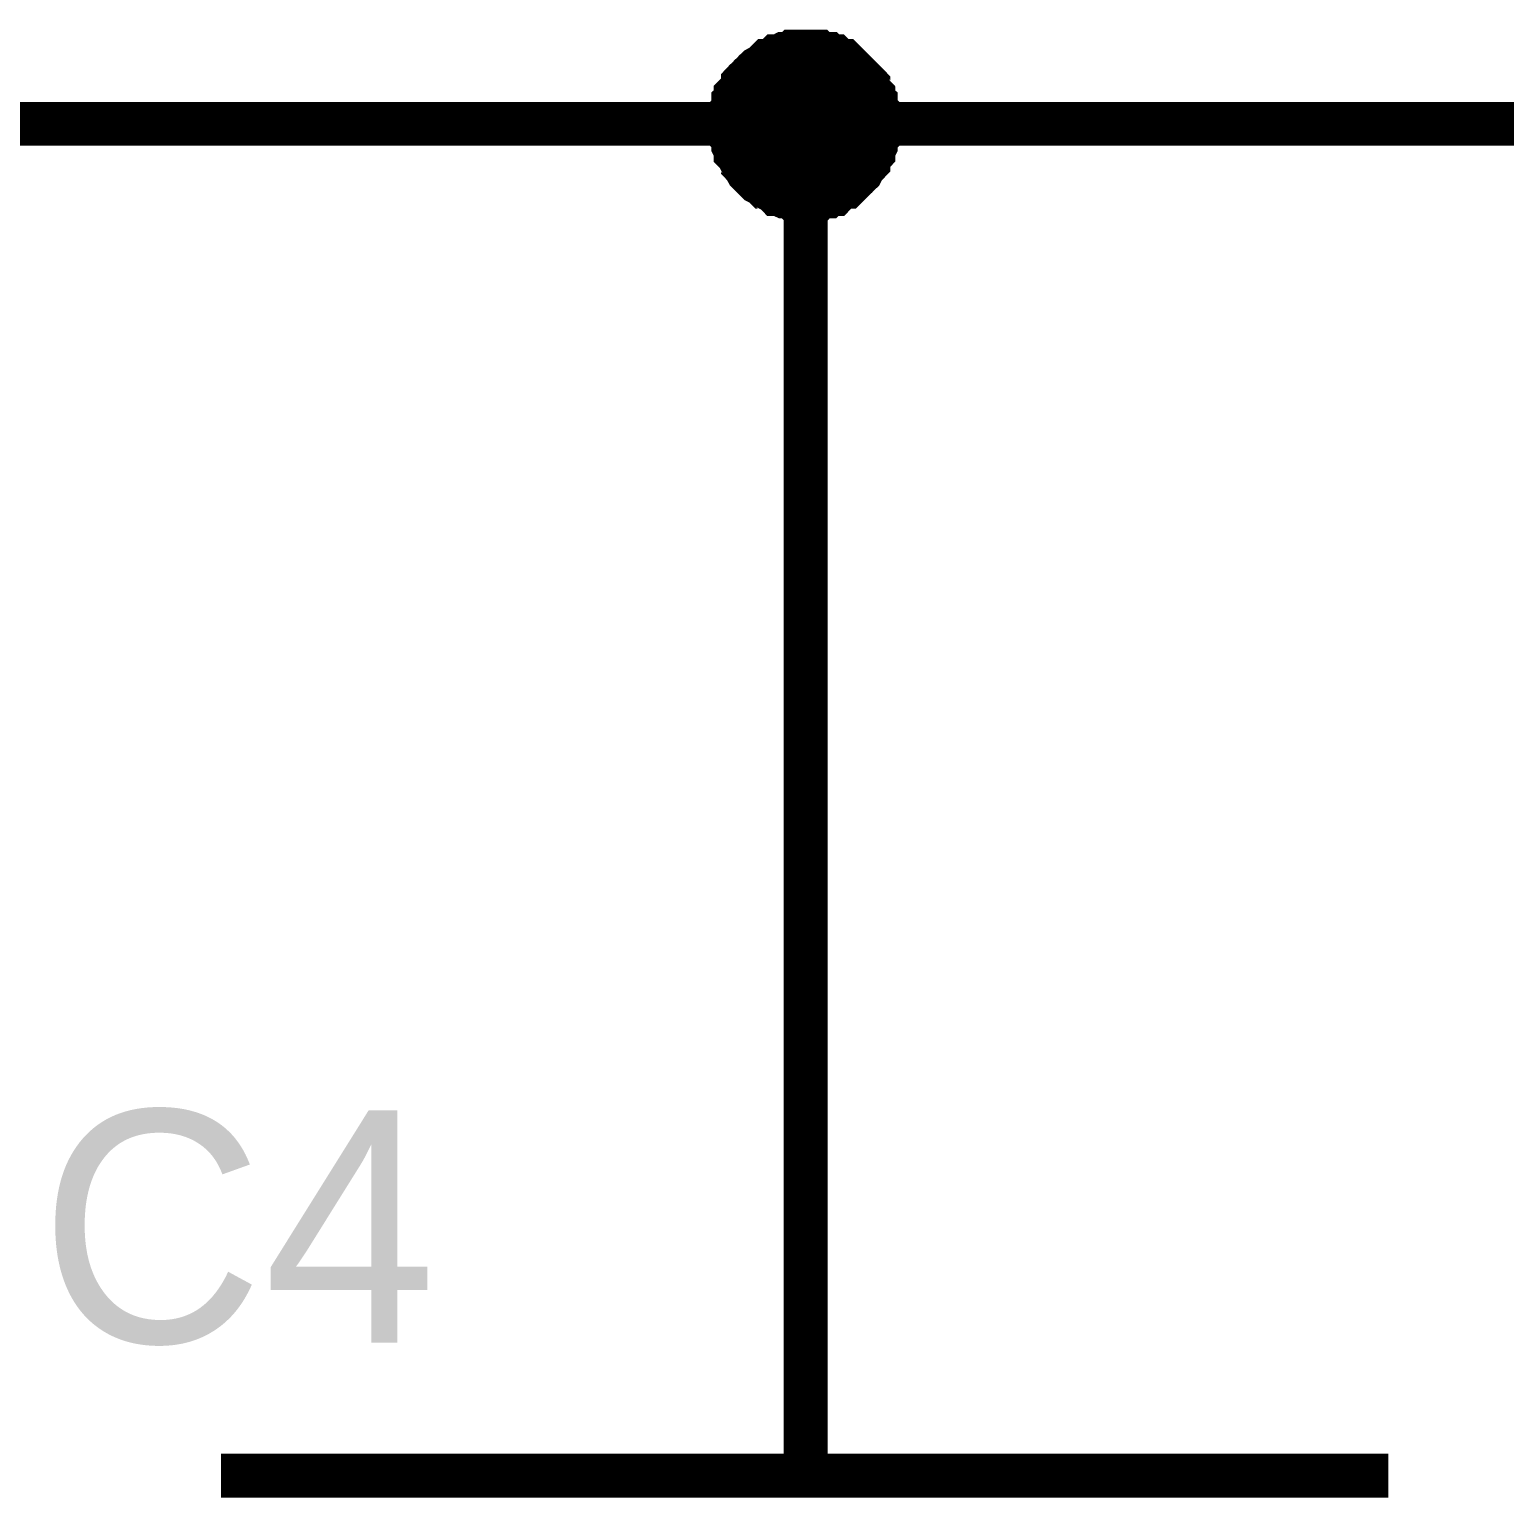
# Model space of a CAD drawing. Header units: millimetres. Extents: x 0 to 420, y 0 to 297.
# Drawn here: x 174.71 to 184.81, y 68.09 to 78.14 of the extents above; entities that cross this region are included whole.
import ezdxf

# ---------------------------------------------------------------- set-up
doc = ezdxf.new("R2010")
doc.units = ezdxf.units.MM
doc.layers.add('Sheet', color=255, linetype='Continuous')

msp = doc.modelspace()

# ---------------------------------------------------------------- linework, layer by layer
at = {"layer": 'Sheet'}
for points, const_width in [([(179.513, 77.496), (179.513, 77.529), (179.513, 77.545), (179.513, 77.578), (179.529, 77.595), (179.529, 77.628), (179.529, 77.645), (179.546, 77.661), (179.546, 77.694), (179.563, 77.711), (179.579, 77.727), (179.596, 77.76), (179.596, 77.777), (179.612, 77.794), (179.629, 77.81), (179.645, 77.827), (179.662, 77.843), (179.678, 77.86), (179.695, 77.876), (179.728, 77.893), (179.745, 77.91), (179.761, 77.926), (179.778, 77.926), (179.811, 77.943), (179.827, 77.959), (179.844, 77.959), (179.877, 77.976), (179.894, 77.976), (179.927, 77.976), (179.943, 77.992), (179.976, 77.992), (179.993, 77.992), (180.026, 77.992)], 0.3), ([(179.513, 77.496), (179.513, 77.529), (179.513, 77.545), (179.513, 77.578), (179.529, 77.595), (179.529, 77.628), (179.529, 77.645), (179.546, 77.661), (179.546, 77.694), (179.563, 77.711), (179.579, 77.727), (179.596, 77.76), (179.596, 77.777), (179.612, 77.794), (179.629, 77.81), (179.645, 77.827), (179.662, 77.843), (179.678, 77.86), (179.695, 77.876), (179.728, 77.893), (179.745, 77.91), (179.761, 77.926), (179.778, 77.926), (179.811, 77.943), (179.827, 77.959), (179.844, 77.959), (179.877, 77.976), (179.894, 77.976), (179.927, 77.976), (179.943, 77.992), (179.976, 77.992), (179.993, 77.992), (180.026, 77.992)], 0.3), ([(179.513, 77.496), (179.513, 77.529), (179.513, 77.545), (179.513, 77.578), (179.529, 77.595), (179.529, 77.628), (179.529, 77.645), (179.546, 77.661), (179.546, 77.694), (179.563, 77.711), (179.579, 77.727), (179.596, 77.76), (179.596, 77.777), (179.612, 77.794), (179.629, 77.81), (179.645, 77.827), (179.662, 77.843), (179.678, 77.86), (179.695, 77.876), (179.728, 77.893), (179.745, 77.91), (179.761, 77.926), (179.778, 77.926), (179.811, 77.943), (179.827, 77.959), (179.844, 77.959), (179.877, 77.976), (179.894, 77.976), (179.927, 77.976), (179.943, 77.992), (179.976, 77.992), (179.993, 77.992), (180.026, 77.992)], 0.3), ([(179.513, 77.496), (179.513, 77.529), (179.513, 77.545), (179.513, 77.578), (179.529, 77.595), (179.529, 77.628), (179.529, 77.645), (179.546, 77.661), (179.546, 77.694), (179.563, 77.711), (179.579, 77.727), (179.596, 77.76), (179.596, 77.777), (179.612, 77.794), (179.629, 77.81), (179.645, 77.827), (179.662, 77.843), (179.678, 77.86), (179.695, 77.876), (179.728, 77.893), (179.745, 77.91), (179.761, 77.926), (179.778, 77.926), (179.811, 77.943), (179.827, 77.959), (179.844, 77.959), (179.877, 77.976), (179.894, 77.976), (179.927, 77.976), (179.943, 77.992), (179.976, 77.992), (179.993, 77.992), (180.026, 77.992)], 0.3), ([(180.026, 77.992), (180.026, 77.992)], 0.3), ([(180.026, 77.992), (180.059, 77.992), (180.076, 77.992), (180.109, 77.992), (180.125, 77.976), (180.158, 77.976), (180.175, 77.976), (180.192, 77.959), (180.225, 77.959), (180.241, 77.943), (180.258, 77.926), (180.291, 77.926), (180.307, 77.91), (180.324, 77.893), (180.34, 77.876), (180.357, 77.86), (180.374, 77.843), (180.39, 77.827), (180.407, 77.81), (180.423, 77.794), (180.44, 77.777), (180.456, 77.76), (180.456, 77.727), (180.473, 77.711), (180.489, 77.694), (180.489, 77.661), (180.506, 77.645), (180.506, 77.628), (180.506, 77.595), (180.523, 77.578), (180.523, 77.545), (180.523, 77.529), (180.523, 77.496)], 0.3), ([(180.026, 77.992), (180.026, 77.992)], 0.3), ([(180.026, 77.992), (180.059, 77.992), (180.076, 77.992), (180.109, 77.992), (180.125, 77.976), (180.158, 77.976), (180.175, 77.976), (180.192, 77.959), (180.225, 77.959), (180.241, 77.943), (180.258, 77.926), (180.291, 77.926), (180.307, 77.91), (180.324, 77.893), (180.34, 77.876), (180.357, 77.86), (180.374, 77.843), (180.39, 77.827), (180.407, 77.81), (180.423, 77.794), (180.44, 77.777), (180.456, 77.76), (180.456, 77.727), (180.473, 77.711), (180.489, 77.694), (180.489, 77.661), (180.506, 77.645), (180.506, 77.628), (180.506, 77.595), (180.523, 77.578), (180.523, 77.545), (180.523, 77.529), (180.523, 77.496)], 0.3), ([(180.026, 77.992), (180.026, 77.992)], 0.3), ([(180.026, 77.992), (180.059, 77.992), (180.076, 77.992), (180.109, 77.992), (180.125, 77.976), (180.158, 77.976), (180.175, 77.976), (180.192, 77.959), (180.225, 77.959), (180.241, 77.943), (180.258, 77.926), (180.291, 77.926), (180.307, 77.91), (180.324, 77.893), (180.34, 77.876), (180.357, 77.86), (180.374, 77.843), (180.39, 77.827), (180.407, 77.81), (180.423, 77.794), (180.44, 77.777), (180.456, 77.76), (180.456, 77.727), (180.473, 77.711), (180.489, 77.694), (180.489, 77.661), (180.506, 77.645), (180.506, 77.628), (180.506, 77.595), (180.523, 77.578), (180.523, 77.545), (180.523, 77.529), (180.523, 77.496)], 0.3), ([(180.026, 77.992), (180.026, 77.992)], 0.3), ([(180.026, 77.992), (180.059, 77.992), (180.076, 77.992), (180.109, 77.992), (180.125, 77.976), (180.158, 77.976), (180.175, 77.976), (180.192, 77.959), (180.225, 77.959), (180.241, 77.943), (180.258, 77.926), (180.291, 77.926), (180.307, 77.91), (180.324, 77.893), (180.34, 77.876), (180.357, 77.86), (180.374, 77.843), (180.39, 77.827), (180.407, 77.81), (180.423, 77.794), (180.44, 77.777), (180.456, 77.76), (180.456, 77.727), (180.473, 77.711), (180.489, 77.694), (180.489, 77.661), (180.506, 77.645), (180.506, 77.628), (180.506, 77.595), (180.523, 77.578), (180.523, 77.545), (180.523, 77.529), (180.523, 77.496)], 0.3), ([(179.513, 77.496), (179.513, 77.529), (179.513, 77.545), (179.513, 77.578), (179.529, 77.595), (179.529, 77.628), (179.529, 77.645), (179.546, 77.661), (179.546, 77.694), (179.563, 77.711), (179.579, 77.727), (179.596, 77.76), (179.596, 77.777), (179.612, 77.794), (179.629, 77.81), (179.645, 77.827), (179.662, 77.843), (179.678, 77.86), (179.695, 77.876), (179.728, 77.893), (179.745, 77.91), (179.761, 77.926), (179.778, 77.926), (179.811, 77.943), (179.827, 77.959), (179.844, 77.959), (179.877, 77.976), (179.894, 77.976), (179.927, 77.976), (179.943, 77.992), (179.976, 77.992), (179.993, 77.992), (180.026, 77.992)], 0.0991), ([(179.513, 77.496), (179.513, 77.529), (179.513, 77.545), (179.513, 77.578), (179.529, 77.595), (179.529, 77.628), (179.529, 77.645), (179.546, 77.661), (179.546, 77.694), (179.563, 77.711), (179.579, 77.727), (179.596, 77.76), (179.596, 77.777), (179.612, 77.794), (179.629, 77.81), (179.645, 77.827), (179.662, 77.843), (179.678, 77.86), (179.695, 77.876), (179.728, 77.893), (179.745, 77.91), (179.761, 77.926), (179.778, 77.926), (179.811, 77.943), (179.827, 77.959), (179.844, 77.959), (179.877, 77.976), (179.894, 77.976), (179.927, 77.976), (179.943, 77.992), (179.976, 77.992), (179.993, 77.992), (180.026, 77.992)], 0.0991), ([(179.513, 77.496), (179.513, 77.529), (179.513, 77.545), (179.513, 77.578), (179.529, 77.595), (179.529, 77.628), (179.529, 77.645), (179.546, 77.661), (179.546, 77.694), (179.563, 77.711), (179.579, 77.727), (179.596, 77.76), (179.596, 77.777), (179.612, 77.794), (179.629, 77.81), (179.645, 77.827), (179.662, 77.843), (179.678, 77.86), (179.695, 77.876), (179.728, 77.893), (179.745, 77.91), (179.761, 77.926), (179.778, 77.926), (179.811, 77.943), (179.827, 77.959), (179.844, 77.959), (179.877, 77.976), (179.894, 77.976), (179.927, 77.976), (179.943, 77.992), (179.976, 77.992), (179.993, 77.992), (180.026, 77.992)], 0.0991), ([(179.513, 77.496), (179.513, 77.529), (179.513, 77.545), (179.513, 77.578), (179.529, 77.595), (179.529, 77.628), (179.529, 77.645), (179.546, 77.661), (179.546, 77.694), (179.563, 77.711), (179.579, 77.727), (179.596, 77.76), (179.596, 77.777), (179.612, 77.794), (179.629, 77.81), (179.645, 77.827), (179.662, 77.843), (179.678, 77.86), (179.695, 77.876), (179.728, 77.893), (179.745, 77.91), (179.761, 77.926), (179.778, 77.926), (179.811, 77.943), (179.827, 77.959), (179.844, 77.959), (179.877, 77.976), (179.894, 77.976), (179.927, 77.976), (179.943, 77.992), (179.976, 77.992), (179.993, 77.992), (180.026, 77.992)], 0.0991), ([(180.026, 77.992), (180.026, 77.992)], 0.0991), ([(180.026, 77.992), (180.059, 77.992), (180.076, 77.992), (180.109, 77.992), (180.125, 77.976), (180.158, 77.976), (180.175, 77.976), (180.192, 77.959), (180.225, 77.959), (180.241, 77.943), (180.258, 77.926), (180.291, 77.926), (180.307, 77.91), (180.324, 77.893), (180.34, 77.876), (180.357, 77.86), (180.374, 77.843), (180.39, 77.827), (180.407, 77.81), (180.423, 77.794), (180.44, 77.777), (180.456, 77.76), (180.456, 77.727), (180.473, 77.711), (180.489, 77.694), (180.489, 77.661), (180.506, 77.645), (180.506, 77.628), (180.506, 77.595), (180.523, 77.578), (180.523, 77.545), (180.523, 77.529), (180.523, 77.496)], 0.0991), ([(180.026, 77.992), (180.026, 77.992)], 0.0991), ([(180.026, 77.992), (180.059, 77.992), (180.076, 77.992), (180.109, 77.992), (180.125, 77.976), (180.158, 77.976), (180.175, 77.976), (180.192, 77.959), (180.225, 77.959), (180.241, 77.943), (180.258, 77.926), (180.291, 77.926), (180.307, 77.91), (180.324, 77.893), (180.34, 77.876), (180.357, 77.86), (180.374, 77.843), (180.39, 77.827), (180.407, 77.81), (180.423, 77.794), (180.44, 77.777), (180.456, 77.76), (180.456, 77.727), (180.473, 77.711), (180.489, 77.694), (180.489, 77.661), (180.506, 77.645), (180.506, 77.628), (180.506, 77.595), (180.523, 77.578), (180.523, 77.545), (180.523, 77.529), (180.523, 77.496)], 0.0991), ([(180.026, 77.992), (180.026, 77.992)], 0.0991), ([(180.026, 77.992), (180.059, 77.992), (180.076, 77.992), (180.109, 77.992), (180.125, 77.976), (180.158, 77.976), (180.175, 77.976), (180.192, 77.959), (180.225, 77.959), (180.241, 77.943), (180.258, 77.926), (180.291, 77.926), (180.307, 77.91), (180.324, 77.893), (180.34, 77.876), (180.357, 77.86), (180.374, 77.843), (180.39, 77.827), (180.407, 77.81), (180.423, 77.794), (180.44, 77.777), (180.456, 77.76), (180.456, 77.727), (180.473, 77.711), (180.489, 77.694), (180.489, 77.661), (180.506, 77.645), (180.506, 77.628), (180.506, 77.595), (180.523, 77.578), (180.523, 77.545), (180.523, 77.529), (180.523, 77.496)], 0.0991), ([(180.026, 77.992), (180.026, 77.992)], 0.0991), ([(180.026, 77.992), (180.059, 77.992), (180.076, 77.992), (180.109, 77.992), (180.125, 77.976), (180.158, 77.976), (180.175, 77.976), (180.192, 77.959), (180.225, 77.959), (180.241, 77.943), (180.258, 77.926), (180.291, 77.926), (180.307, 77.91), (180.324, 77.893), (180.34, 77.876), (180.357, 77.86), (180.374, 77.843), (180.39, 77.827), (180.407, 77.81), (180.423, 77.794), (180.44, 77.777), (180.456, 77.76), (180.456, 77.727), (180.473, 77.711), (180.489, 77.694), (180.489, 77.661), (180.506, 77.645), (180.506, 77.628), (180.506, 77.595), (180.523, 77.578), (180.523, 77.545), (180.523, 77.529), (180.523, 77.496)], 0.0991), ([(180.026, 71.236), (180.026, 77.496), (170.029, 77.496), (170.029, 74.995)], 0.3), ([(180.026, 76.982), (179.993, 76.982), (179.976, 76.982), (179.943, 76.982), (179.927, 76.999), (179.894, 76.999), (179.877, 76.999), (179.844, 77.015), (179.827, 77.015), (179.811, 77.032), (179.778, 77.048), (179.761, 77.065), (179.745, 77.065), (179.728, 77.082), (179.695, 77.098), (179.678, 77.115), (179.662, 77.131), (179.645, 77.148), (179.629, 77.164), (179.612, 77.197), (179.596, 77.214), (179.596, 77.231), (179.579, 77.247), (179.563, 77.28), (179.546, 77.297), (179.546, 77.313), (179.529, 77.347), (179.529, 77.363), (179.529, 77.396), (179.513, 77.413), (179.513, 77.446), (179.513, 77.462), (179.513, 77.496)], 0.3), ([(179.513, 77.496), (179.513, 77.496)], 0.3), ([(180.026, 76.982), (179.993, 76.982), (179.976, 76.982), (179.943, 76.982), (179.927, 76.999), (179.894, 76.999), (179.877, 76.999), (179.844, 77.015), (179.827, 77.015), (179.811, 77.032), (179.778, 77.048), (179.761, 77.065), (179.745, 77.065), (179.728, 77.082), (179.695, 77.098), (179.678, 77.115), (179.662, 77.131), (179.645, 77.148), (179.629, 77.164), (179.612, 77.197), (179.596, 77.214), (179.596, 77.231), (179.579, 77.247), (179.563, 77.28), (179.546, 77.297), (179.546, 77.313), (179.529, 77.347), (179.529, 77.363), (179.529, 77.396), (179.513, 77.413), (179.513, 77.446), (179.513, 77.462), (179.513, 77.496)], 0.3), ([(179.513, 77.496), (179.513, 77.496)], 0.3), ([(180.026, 76.982), (179.993, 76.982), (179.976, 76.982), (179.943, 76.982), (179.927, 76.999), (179.894, 76.999), (179.877, 76.999), (179.844, 77.015), (179.827, 77.015), (179.811, 77.032), (179.778, 77.048), (179.761, 77.065), (179.745, 77.065), (179.728, 77.082), (179.695, 77.098), (179.678, 77.115), (179.662, 77.131), (179.645, 77.148), (179.629, 77.164), (179.612, 77.197), (179.596, 77.214), (179.596, 77.231), (179.579, 77.247), (179.563, 77.28), (179.546, 77.297), (179.546, 77.313), (179.529, 77.347), (179.529, 77.363), (179.529, 77.396), (179.513, 77.413), (179.513, 77.446), (179.513, 77.462), (179.513, 77.496)], 0.3), ([(179.513, 77.496), (179.513, 77.496)], 0.3), ([(180.026, 76.982), (179.993, 76.982), (179.976, 76.982), (179.943, 76.982), (179.927, 76.999), (179.894, 76.999), (179.877, 76.999), (179.844, 77.015), (179.827, 77.015), (179.811, 77.032), (179.778, 77.048), (179.761, 77.065), (179.745, 77.065), (179.728, 77.082), (179.695, 77.098), (179.678, 77.115), (179.662, 77.131), (179.645, 77.148), (179.629, 77.164), (179.612, 77.197), (179.596, 77.214), (179.596, 77.231), (179.579, 77.247), (179.563, 77.28), (179.546, 77.297), (179.546, 77.313), (179.529, 77.347), (179.529, 77.363), (179.529, 77.396), (179.513, 77.413), (179.513, 77.446), (179.513, 77.462), (179.513, 77.496)], 0.3), ([(179.513, 77.496), (179.513, 77.496)], 0.3), ([(180.523, 77.496), (180.523, 77.462), (180.523, 77.446), (180.523, 77.413), (180.506, 77.396), (180.506, 77.363), (180.506, 77.347), (180.489, 77.313), (180.489, 77.297), (180.473, 77.28), (180.456, 77.247), (180.456, 77.231), (180.44, 77.214), (180.423, 77.197), (180.407, 77.164), (180.39, 77.148), (180.374, 77.131), (180.357, 77.115), (180.34, 77.098), (180.324, 77.082), (180.307, 77.065), (180.291, 77.065), (180.258, 77.048), (180.241, 77.032), (180.225, 77.015), (180.192, 77.015), (180.175, 76.999), (180.158, 76.999), (180.125, 76.999), (180.109, 76.982), (180.076, 76.982), (180.059, 76.982), (180.026, 76.982)], 0.3), ([(182.525, 77.496), (180.026, 77.496)], 0.3), ([(180.523, 77.496), (180.523, 77.462), (180.523, 77.446), (180.523, 77.413), (180.506, 77.396), (180.506, 77.363), (180.506, 77.347), (180.489, 77.313), (180.489, 77.297), (180.473, 77.28), (180.456, 77.247), (180.456, 77.231), (180.44, 77.214), (180.423, 77.197), (180.407, 77.164), (180.39, 77.148), (180.374, 77.131), (180.357, 77.115), (180.34, 77.098), (180.324, 77.082), (180.307, 77.065), (180.291, 77.065), (180.258, 77.048), (180.241, 77.032), (180.225, 77.015), (180.192, 77.015), (180.175, 76.999), (180.158, 76.999), (180.125, 76.999), (180.109, 76.982), (180.076, 76.982), (180.059, 76.982), (180.026, 76.982)], 0.3), ([(180.523, 77.496), (180.523, 77.462), (180.523, 77.446), (180.523, 77.413), (180.506, 77.396), (180.506, 77.363), (180.506, 77.347), (180.489, 77.313), (180.489, 77.297), (180.473, 77.28), (180.456, 77.247), (180.456, 77.231), (180.44, 77.214), (180.423, 77.197), (180.407, 77.164), (180.39, 77.148), (180.374, 77.131), (180.357, 77.115), (180.34, 77.098), (180.324, 77.082), (180.307, 77.065), (180.291, 77.065), (180.258, 77.048), (180.241, 77.032), (180.225, 77.015), (180.192, 77.015), (180.175, 76.999), (180.158, 76.999), (180.125, 76.999), (180.109, 76.982), (180.076, 76.982), (180.059, 76.982), (180.026, 76.982)], 0.3), ([(180.523, 77.496), (180.523, 77.462), (180.523, 77.446), (180.523, 77.413), (180.506, 77.396), (180.506, 77.363), (180.506, 77.347), (180.489, 77.313), (180.489, 77.297), (180.473, 77.28), (180.456, 77.247), (180.456, 77.231), (180.44, 77.214), (180.423, 77.197), (180.407, 77.164), (180.39, 77.148), (180.374, 77.131), (180.357, 77.115), (180.34, 77.098), (180.324, 77.082), (180.307, 77.065), (180.291, 77.065), (180.258, 77.048), (180.241, 77.032), (180.225, 77.015), (180.192, 77.015), (180.175, 76.999), (180.158, 76.999), (180.125, 76.999), (180.109, 76.982), (180.076, 76.982), (180.059, 76.982), (180.026, 76.982)], 0.3), ([(180.523, 77.496), (180.523, 77.496), (180.523, 77.496), (180.523, 77.496), (180.523, 77.496), (180.523, 77.496), (180.523, 77.496), (180.523, 77.496), (180.523, 77.496), (180.523, 77.496), (180.523, 77.496), (180.523, 77.496), (180.523, 77.496), (180.523, 77.496), (180.523, 77.496), (180.523, 77.496), (180.523, 77.496), (180.523, 77.496), (180.523, 77.496), (180.523, 77.496), (180.523, 77.496), (180.523, 77.496), (180.523, 77.496), (180.523, 77.496), (180.523, 77.496), (180.523, 77.496), (180.523, 77.496), (180.523, 77.496), (180.523, 77.496), (180.523, 77.496), (180.523, 77.496), (180.523, 77.496), (180.523, 77.496)], 0.3), ([(180.523, 77.496), (180.523, 77.496)], 0.3), ([(180.523, 77.496), (180.523, 77.496), (180.523, 77.496), (180.523, 77.496), (180.523, 77.496), (180.523, 77.496), (180.523, 77.496), (180.523, 77.496), (180.523, 77.496), (180.523, 77.496), (180.523, 77.496), (180.523, 77.496), (180.523, 77.496), (180.523, 77.496), (180.523, 77.496), (180.523, 77.496), (180.523, 77.496), (180.523, 77.496), (180.523, 77.496), (180.523, 77.496), (180.523, 77.496), (180.523, 77.496), (180.523, 77.496), (180.523, 77.496), (180.523, 77.496), (180.523, 77.496), (180.523, 77.496), (180.523, 77.496), (180.523, 77.496), (180.523, 77.496), (180.523, 77.496), (180.523, 77.496), (180.523, 77.496)], 0.3), ([(180.523, 77.496), (180.523, 77.496)], 0.3), ([(180.523, 77.496), (180.523, 77.496), (180.523, 77.496), (180.523, 77.496), (180.523, 77.496), (180.523, 77.496), (180.523, 77.496), (180.523, 77.496), (180.523, 77.496), (180.523, 77.496), (180.523, 77.496), (180.523, 77.496), (180.523, 77.496), (180.523, 77.496), (180.523, 77.496), (180.523, 77.496), (180.523, 77.496), (180.523, 77.496), (180.523, 77.496), (180.523, 77.496), (180.523, 77.496), (180.523, 77.496), (180.523, 77.496), (180.523, 77.496), (180.523, 77.496), (180.523, 77.496), (180.523, 77.496), (180.523, 77.496), (180.523, 77.496), (180.523, 77.496), (180.523, 77.496), (180.523, 77.496), (180.523, 77.496)], 0.3), ([(180.523, 77.496), (180.523, 77.496)], 0.3), ([(180.523, 77.496), (180.523, 77.496), (180.523, 77.496), (180.523, 77.496), (180.523, 77.496), (180.523, 77.496), (180.523, 77.496), (180.523, 77.496), (180.523, 77.496), (180.523, 77.496), (180.523, 77.496), (180.523, 77.496), (180.523, 77.496), (180.523, 77.496), (180.523, 77.496), (180.523, 77.496), (180.523, 77.496), (180.523, 77.496), (180.523, 77.496), (180.523, 77.496), (180.523, 77.496), (180.523, 77.496), (180.523, 77.496), (180.523, 77.496), (180.523, 77.496), (180.523, 77.496), (180.523, 77.496), (180.523, 77.496), (180.523, 77.496), (180.523, 77.496), (180.523, 77.496), (180.523, 77.496), (180.523, 77.496)], 0.3), ([(180.523, 77.496), (180.523, 77.496)], 0.3), ([(185.024, 77.496), (182.525, 77.496)], 0.3), ([(180.026, 76.982), (179.993, 76.982), (179.976, 76.982), (179.943, 76.982), (179.927, 76.999), (179.894, 76.999), (179.877, 76.999), (179.844, 77.015), (179.827, 77.015), (179.811, 77.032), (179.778, 77.048), (179.761, 77.065), (179.745, 77.065), (179.728, 77.082), (179.695, 77.098), (179.678, 77.115), (179.662, 77.131), (179.645, 77.148), (179.629, 77.164), (179.612, 77.197), (179.596, 77.214), (179.596, 77.231), (179.579, 77.247), (179.563, 77.28), (179.546, 77.297), (179.546, 77.313), (179.529, 77.347), (179.529, 77.363), (179.529, 77.396), (179.513, 77.413), (179.513, 77.446), (179.513, 77.462), (179.513, 77.496)], 0.0991), ([(179.513, 77.496), (179.513, 77.496)], 0.0991), ([(180.026, 76.982), (179.993, 76.982), (179.976, 76.982), (179.943, 76.982), (179.927, 76.999), (179.894, 76.999), (179.877, 76.999), (179.844, 77.015), (179.827, 77.015), (179.811, 77.032), (179.778, 77.048), (179.761, 77.065), (179.745, 77.065), (179.728, 77.082), (179.695, 77.098), (179.678, 77.115), (179.662, 77.131), (179.645, 77.148), (179.629, 77.164), (179.612, 77.197), (179.596, 77.214), (179.596, 77.231), (179.579, 77.247), (179.563, 77.28), (179.546, 77.297), (179.546, 77.313), (179.529, 77.347), (179.529, 77.363), (179.529, 77.396), (179.513, 77.413), (179.513, 77.446), (179.513, 77.462), (179.513, 77.496)], 0.0991), ([(179.513, 77.496), (179.513, 77.496)], 0.0991), ([(180.026, 76.982), (179.993, 76.982), (179.976, 76.982), (179.943, 76.982), (179.927, 76.999), (179.894, 76.999), (179.877, 76.999), (179.844, 77.015), (179.827, 77.015), (179.811, 77.032), (179.778, 77.048), (179.761, 77.065), (179.745, 77.065), (179.728, 77.082), (179.695, 77.098), (179.678, 77.115), (179.662, 77.131), (179.645, 77.148), (179.629, 77.164), (179.612, 77.197), (179.596, 77.214), (179.596, 77.231), (179.579, 77.247), (179.563, 77.28), (179.546, 77.297), (179.546, 77.313), (179.529, 77.347), (179.529, 77.363), (179.529, 77.396), (179.513, 77.413), (179.513, 77.446), (179.513, 77.462), (179.513, 77.496)], 0.0991), ([(179.513, 77.496), (179.513, 77.496)], 0.0991), ([(180.026, 76.982), (179.993, 76.982), (179.976, 76.982), (179.943, 76.982), (179.927, 76.999), (179.894, 76.999), (179.877, 76.999), (179.844, 77.015), (179.827, 77.015), (179.811, 77.032), (179.778, 77.048), (179.761, 77.065), (179.745, 77.065), (179.728, 77.082), (179.695, 77.098), (179.678, 77.115), (179.662, 77.131), (179.645, 77.148), (179.629, 77.164), (179.612, 77.197), (179.596, 77.214), (179.596, 77.231), (179.579, 77.247), (179.563, 77.28), (179.546, 77.297), (179.546, 77.313), (179.529, 77.347), (179.529, 77.363), (179.529, 77.396), (179.513, 77.413), (179.513, 77.446), (179.513, 77.462), (179.513, 77.496)], 0.0991), ([(179.513, 77.496), (179.513, 77.496)], 0.0991), ([(180.523, 77.496), (180.523, 77.462), (180.523, 77.446), (180.523, 77.413), (180.506, 77.396), (180.506, 77.363), (180.506, 77.347), (180.489, 77.313), (180.489, 77.297), (180.473, 77.28), (180.456, 77.247), (180.456, 77.231), (180.44, 77.214), (180.423, 77.197), (180.407, 77.164), (180.39, 77.148), (180.374, 77.131), (180.357, 77.115), (180.34, 77.098), (180.324, 77.082), (180.307, 77.065), (180.291, 77.065), (180.258, 77.048), (180.241, 77.032), (180.225, 77.015), (180.192, 77.015), (180.175, 76.999), (180.158, 76.999), (180.125, 76.999), (180.109, 76.982), (180.076, 76.982), (180.059, 76.982), (180.026, 76.982)], 0.0991), ([(180.523, 77.496), (180.523, 77.462), (180.523, 77.446), (180.523, 77.413), (180.506, 77.396), (180.506, 77.363), (180.506, 77.347), (180.489, 77.313), (180.489, 77.297), (180.473, 77.28), (180.456, 77.247), (180.456, 77.231), (180.44, 77.214), (180.423, 77.197), (180.407, 77.164), (180.39, 77.148), (180.374, 77.131), (180.357, 77.115), (180.34, 77.098), (180.324, 77.082), (180.307, 77.065), (180.291, 77.065), (180.258, 77.048), (180.241, 77.032), (180.225, 77.015), (180.192, 77.015), (180.175, 76.999), (180.158, 76.999), (180.125, 76.999), (180.109, 76.982), (180.076, 76.982), (180.059, 76.982), (180.026, 76.982)], 0.0991), ([(180.523, 77.496), (180.523, 77.462), (180.523, 77.446), (180.523, 77.413), (180.506, 77.396), (180.506, 77.363), (180.506, 77.347), (180.489, 77.313), (180.489, 77.297), (180.473, 77.28), (180.456, 77.247), (180.456, 77.231), (180.44, 77.214), (180.423, 77.197), (180.407, 77.164), (180.39, 77.148), (180.374, 77.131), (180.357, 77.115), (180.34, 77.098), (180.324, 77.082), (180.307, 77.065), (180.291, 77.065), (180.258, 77.048), (180.241, 77.032), (180.225, 77.015), (180.192, 77.015), (180.175, 76.999), (180.158, 76.999), (180.125, 76.999), (180.109, 76.982), (180.076, 76.982), (180.059, 76.982), (180.026, 76.982)], 0.0991), ([(180.523, 77.496), (180.523, 77.462), (180.523, 77.446), (180.523, 77.413), (180.506, 77.396), (180.506, 77.363), (180.506, 77.347), (180.489, 77.313), (180.489, 77.297), (180.473, 77.28), (180.456, 77.247), (180.456, 77.231), (180.44, 77.214), (180.423, 77.197), (180.407, 77.164), (180.39, 77.148), (180.374, 77.131), (180.357, 77.115), (180.34, 77.098), (180.324, 77.082), (180.307, 77.065), (180.291, 77.065), (180.258, 77.048), (180.241, 77.032), (180.225, 77.015), (180.192, 77.015), (180.175, 76.999), (180.158, 76.999), (180.125, 76.999), (180.109, 76.982), (180.076, 76.982), (180.059, 76.982), (180.026, 76.982)], 0.0991), ([(180.523, 77.496), (180.523, 77.496), (180.523, 77.496), (180.523, 77.496), (180.523, 77.496), (180.523, 77.496), (180.523, 77.496), (180.523, 77.496), (180.523, 77.496), (180.523, 77.496), (180.523, 77.496), (180.523, 77.496), (180.523, 77.496), (180.523, 77.496), (180.523, 77.496), (180.523, 77.496), (180.523, 77.496), (180.523, 77.496), (180.523, 77.496), (180.523, 77.496), (180.523, 77.496), (180.523, 77.496), (180.523, 77.496), (180.523, 77.496), (180.523, 77.496), (180.523, 77.496), (180.523, 77.496), (180.523, 77.496), (180.523, 77.496), (180.523, 77.496), (180.523, 77.496), (180.523, 77.496), (180.523, 77.496)], 0.0991), ([(180.523, 77.496), (180.523, 77.496)], 0.0991), ([(180.523, 77.496), (180.523, 77.496), (180.523, 77.496), (180.523, 77.496), (180.523, 77.496), (180.523, 77.496), (180.523, 77.496), (180.523, 77.496), (180.523, 77.496), (180.523, 77.496), (180.523, 77.496), (180.523, 77.496), (180.523, 77.496), (180.523, 77.496), (180.523, 77.496), (180.523, 77.496), (180.523, 77.496), (180.523, 77.496), (180.523, 77.496), (180.523, 77.496), (180.523, 77.496), (180.523, 77.496), (180.523, 77.496), (180.523, 77.496), (180.523, 77.496), (180.523, 77.496), (180.523, 77.496), (180.523, 77.496), (180.523, 77.496), (180.523, 77.496), (180.523, 77.496), (180.523, 77.496), (180.523, 77.496)], 0.0991), ([(180.523, 77.496), (180.523, 77.496)], 0.0991), ([(180.523, 77.496), (180.523, 77.496), (180.523, 77.496), (180.523, 77.496), (180.523, 77.496), (180.523, 77.496), (180.523, 77.496), (180.523, 77.496), (180.523, 77.496), (180.523, 77.496), (180.523, 77.496), (180.523, 77.496), (180.523, 77.496), (180.523, 77.496), (180.523, 77.496), (180.523, 77.496), (180.523, 77.496), (180.523, 77.496), (180.523, 77.496), (180.523, 77.496), (180.523, 77.496), (180.523, 77.496), (180.523, 77.496), (180.523, 77.496), (180.523, 77.496), (180.523, 77.496), (180.523, 77.496), (180.523, 77.496), (180.523, 77.496), (180.523, 77.496), (180.523, 77.496), (180.523, 77.496), (180.523, 77.496)], 0.0991), ([(180.523, 77.496), (180.523, 77.496)], 0.0991), ([(180.523, 77.496), (180.523, 77.496), (180.523, 77.496), (180.523, 77.496), (180.523, 77.496), (180.523, 77.496), (180.523, 77.496), (180.523, 77.496), (180.523, 77.496), (180.523, 77.496), (180.523, 77.496), (180.523, 77.496), (180.523, 77.496), (180.523, 77.496), (180.523, 77.496), (180.523, 77.496), (180.523, 77.496), (180.523, 77.496), (180.523, 77.496), (180.523, 77.496), (180.523, 77.496), (180.523, 77.496), (180.523, 77.496), (180.523, 77.496), (180.523, 77.496), (180.523, 77.496), (180.523, 77.496), (180.523, 77.496), (180.523, 77.496), (180.523, 77.496), (180.523, 77.496), (180.523, 77.496), (180.523, 77.496)], 0.0991), ([(180.523, 77.496), (180.523, 77.496)], 0.0991), ([(180.026, 68.239), (180.026, 71.236)], 0.3), ([(176.021, 68.239), (184.015, 68.239)], 0.3)]:
    msp.add_lwpolyline(points, dxfattribs=dict(at, const_width=const_width))
at = {"layer": 'Sheet', "const_width": 0.508}
msp.add_lwpolyline([(179.746, 77.5, 1), (180.254, 77.5, 1)], format="xyb", close=True, dxfattribs=at)

# ---------------------------------------------------------------- texts
at = {"layer": 'Sheet'}
msp.add_text('C4', height=1.5897, dxfattribs=at).set_placement((174.779, 69.15))

doc.saveas('drawing.dxf')
